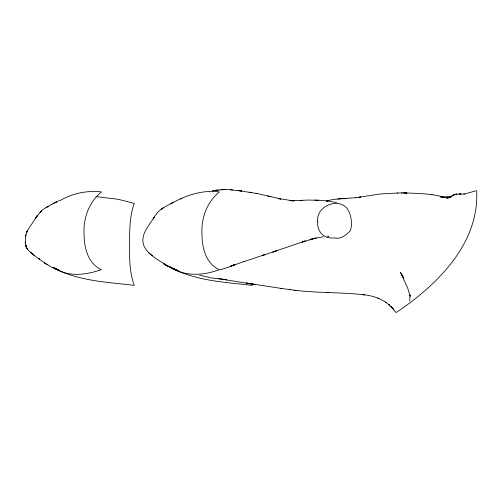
<?xml version="1.0" encoding="UTF-8"?>
<svg xmlns="http://www.w3.org/2000/svg" width="502" height="502" viewBox="0 0 502 502"><rect width="100%" height="100%" fill="white"/><g stroke="black" fill="none" stroke-linecap="round" stroke-linejoin="round"><path stroke-width="0.75" d="M409.714 300.987L410.034 294.95L410.172 296.167L407.706 288.192L401.299 273.973L403.194 277.217L401.732 274.851L402.78 276.533M25.903 234.66L25.621 236.147L26.75 231.98L27.993 229.734L37.424 215.458L35.441 218.433M25.74 235.501L25.257 242.165M35.899 217.705L36.928 216.161M36.853 216.268L42.544 209.786L48.073 206.328L46.636 207.207L47.797 206.504M40.693 211.568L40.078 212.246L41.365 210.984L40.078 212.246M280.756 288.324L290.313 289.641L289.497 289.522C314.308 293.344 339.572 291.907 364.471 294.85L362.526 294.605C370.809 295.358 379.085 297.699 385.994 302.436L385.624 302.185L389.539 305.203L388.535 304.319L393.348 309.075L390.55 306.145L396.109 312.558C436.953 285.299 479.466 243.727 476.674 190.609M60.209 200.549L60.635 200.273M452.158 196.069L449.171 197.255L450.307 197.135L445.876 197.11L449.34 197.255L441.227 196.734M450.15 197.468L451.016 196.916L447.42 197.87L448.342 197.725L446.429 197.732L449.334 197.838M51.348 204.571L53.965 203.134M47.345 206.749L51.938 204.232M56.124 202.042L56.795 201.716L53.67 203.297M53.802 203.235L54.398 202.883M173.171 202.381L170.73 203.812C185.414 195.51 202.281 189.643 219.374 191.902C207.006 201.973 200.988 218.226 201.992 233.957C201.904 247.386 205.851 263.807 219.374 269.656C203.065 275.755 183.65 276.878 168.904 266.229L179.088 271.162M61.075 200.016L61.514 199.765M61.953 199.52L62.399 199.275M172.092 203.015L163.834 207.452L161.424 209.271L163.2 207.941C158.87 210.482 155.626 214.542 153.129 218.834L154.196 217.203C149.1 225.536 140.704 233.737 143.377 244.493C147.368 255.236 159.41 260.268 168.352 266.462L165.716 265.037M62.838 199.03C74.578 192.824 88.277 190.459 101.454 191.902C88.904 202.124 82.993 218.652 84.098 234.578C84.091 247.844 88.157 263.864 101.454 269.656C88.038 274.186 72.608 276.997 59.286 270.685C82.843 281.315 109.034 282.319 134.298 285.349C129.284 272.26 129.623 257.877 129.384 244.066A33.879 8.509 -90 0 1 129.403 241.487C129.842 228.711 129.723 215.502 134.298 203.373L118.177 199.3L95.932 196.602M180.776 199.018L182.013 198.39M56.525 201.842L55.854 202.18L59.424 200.449M231.642 265.941L234.283 264.774L231.146 266.06L235.626 264.441L228.322 267.309L220.183 269.8M230.198 266.386L243.941 261.624M264.159 254.89L243.903 261.636M276.79 250.736L275.585 251.107L305.373 240.916L302.097 242.108L316.197 237.998L310.506 239.354M265.031 254.596L265.476 254.439L262.132 255.581L276.866 250.711M274.243 251.552L272.768 252.023L275.686 251.094M475.764 190.867L464.814 193.973L455.753 194.274L452.986 195.253L450.3 196.991L448.424 197.462L450.413 197.048M326.407 200.9L333.535 199.394L346.192 198.353L337.714 198.98M309.816 239.529L312.821 238.764M314.302 238.425L323.332 236.768M213.701 190.572L212.628 190.773L218.408 189.932M355.472 197.744L380.321 193.967L397.722 193.025M359.476 197.236L360.737 197.035L358.679 197.361M463.754 194.123L464.814 193.973M215.603 190.277L226.728 189.442L241.669 191.036L237.76 190.515M341.416 198.704L355.786 197.713M220.905 189.656L225.298 189.43M294.442 200.737L291.336 200.769L308.115 200.053L319.699 200.292L329.356 201.189L336.61 202.708M397.17 193.025L402.372 192.944M327.743 236.335L328.647 236.323L327.837 236.298M404.543 192.95C417.457 193.383 430.616 193.546 443.166 196.947L441.71 196.658L443.592 197.004L441.302 196.646L443.592 197.004M401.456 192.944L406.996 192.944L403.432 192.937M294.31 200.737L289.892 200.436M315.074 200.147L318.343 200.235M460.698 193.948L459.506 193.891L460.911 193.96M326.802 292.484L328.308 292.578M440.442 196.784L447.589 197.888L440.442 196.784L442.482 196.997L441.622 196.891M292.101 200.668L293.155 200.762L291.348 200.599M232.558 189.894L230.418 189.674M442.864 196.909L443.341 196.96M431.3 194.663L432.046 194.745M240.552 190.885L257.35 193.59L256.145 193.314M292.942 200.813L278.848 198.604L280.499 198.886L256.428 193.383M222.944 279.275L221.853 279.118L226.697 279.827L211.449 277.907L199.564 275.165M294.611 290.263L296.695 290.551M218.721 278.685L255.694 284.584L246.193 283.034L251.295 283.856M281.704 288.468L252.073 283.981M249.381 192.172L251.809 192.611M270.929 196.702L267.622 196M56.814 269.561L58.508 270.126L51.857 267.359L44.571 262.904L45.155 263.368M57.805 269.888L58.797 270.239M177.175 270.672C200.75 281.289 226.935 282.344 252.217 285.349L251.59 283.868M176.158 270.089L172.161 268.62L163.414 263.657L167.103 265.796M57.008 269.298L54.938 268.325L58.144 269.85M55.615 268.658L56.6 269.11M55.383 268.539L56.042 268.871L54.53 268.099L55.076 268.375M55.829 268.765L52.867 267.252L54.279 267.993M58.621 270.327L53.614 267.629M55.107 268.445L56.632 269.267M45.638 263.732L47 264.529M25.301 242.918L25.257 242.089L25.997 246.168L26.725 247.681L25.784 245.007L26.826 248.088L28.777 250.824L35.278 256.258L44.967 263.224M38.284 258.398L39.037 258.9M33.176 254.652L32.442 254.043L34.6 255.731M31.293 253.133L30.71 252.556L32.548 254.137M148.925 252.92L152.42 255.7M403.131 277.091L403.897 278.378M317.791 221.871C316.637 230.518 323.382 238.657 332.318 237.929A42.984 28.413 90 0 0 334.639 238.011C341.14 239.423 346.399 234.955 350.465 230.525C352.404 224.093 351.444 216.023 348.124 210.062C339.741 196.156 315.3 205.908 317.791 221.871M27.058 231.447L26.694 232.225L27.058 231.447M26.907 231.836L26.75 232.169L27.334 231.083L26.907 231.836M48.054 206.347L47.32 206.749L48.054 206.347M453.971 194.908L453.155 195.24L453.971 194.908M450.953 197.022L450.056 197.305L450.953 197.022M456.851 194.092L455.753 194.274L456.851 194.092M300.855 200.474L300.102 200.499L302.26 200.442L300.855 200.474M327.04 200.907L326.4 200.819L328.051 201.057L327.04 200.907M446.529 197.662L443.523 197.148L446.529 197.662M280.499 198.886L278.422 198.485L280.518 198.911M378.903 298.533L377.968 298.163L378.903 298.533M58.452 269.969L57.912 269.743L58.427 269.994M175.06 269.518L174.075 269.016L177.426 270.754L175.06 269.518M39.727 259.39L39.024 258.856L39.702 259.377M27.604 249.092L26.826 248.088L27.604 249.092M26.55 247.135L25.997 246.168L26.55 247.135M402.34 275.805L400.439 272.341L402.309 275.749"/></g></svg>
